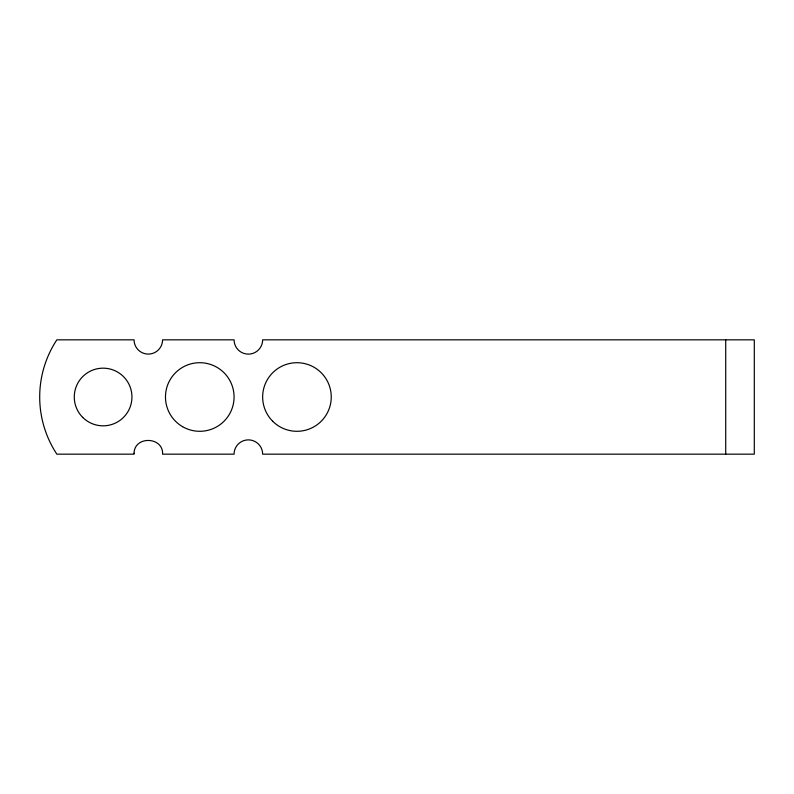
<?xml version="1.0" encoding="UTF-8"?>
<svg xmlns="http://www.w3.org/2000/svg" width="794" height="794" viewBox="0 0 794 794"><rect width="100%" height="100%" fill="white"/><g stroke="black" fill="none" stroke-linecap="round" stroke-linejoin="round"><path stroke-width="1.19" d="M725.716 339.832L725.716 454.168M134.057 453.255L134.027 454.168L56.85 454.168A103.855 103.855 0 0 1 56.85 339.832L134.057 339.832A14.262 14.262 0 0 0 148.319 354.094A14.262 14.262 0 0 0 162.581 339.832L234.071 339.832A14.292 14.292 0 0 0 248.363 354.124A14.292 14.292 0 0 0 262.655 339.832L754.3 339.832L754.3 454.168L262.655 454.168A14.292 14.292 0 0 0 248.363 439.876A14.292 14.292 0 0 0 234.071 454.168L162.611 454.168C163.395 436.492 134.414 435.608 134.057 453.255M82.725 417.386A28.832 28.832 0 0 0 130.96 404.464A28.832 28.832 0 0 0 95.647 369.15A28.832 28.832 0 0 0 82.725 417.386M182.62 426.706A34.301 34.301 0 0 0 234.071 397A34.301 34.301 0 0 0 182.62 367.294A34.301 34.301 0 0 0 182.62 426.706M272.699 421.257A34.301 34.301 0 0 0 330.086 405.873A34.301 34.301 0 0 0 288.083 363.87A34.301 34.301 0 0 0 272.699 421.257"/></g></svg>
